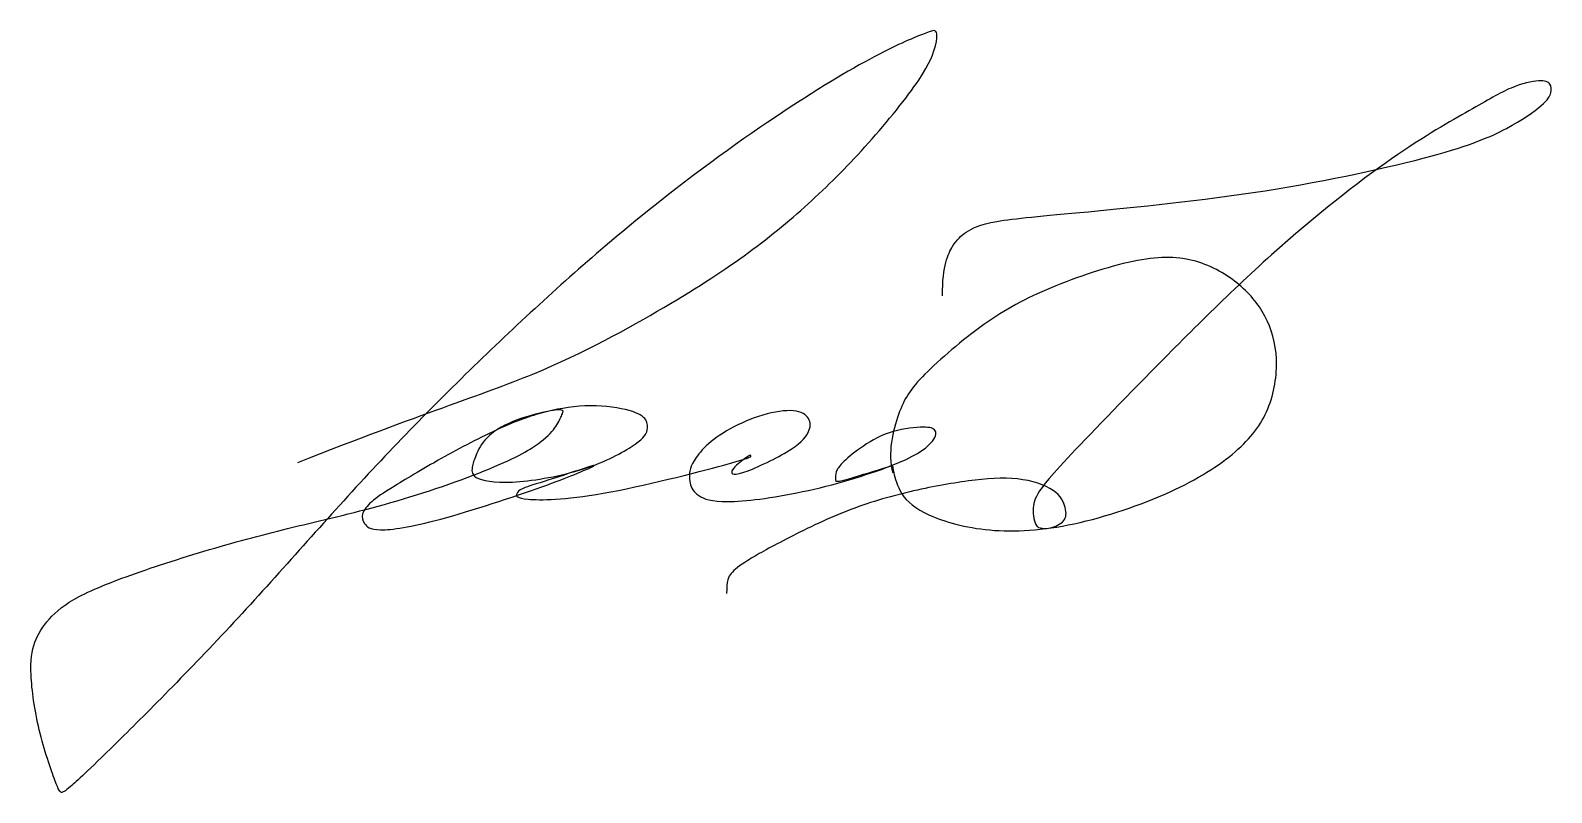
# Model space of a CAD drawing. Header units: inches. Extents: x 8.88 to 18.37, y -3.04 to 1.72.
import ezdxf

# ---------------------------------------------------------------- set-up
doc = ezdxf.new("R2010")
doc.units = ezdxf.units.IN
doc.header["$MEASUREMENT"] = 0
doc.layers.add('Sign', color=5, linetype='Continuous')

msp = doc.modelspace()

# ---------------------------------------------------------------- linework, layer by layer
at = {"layer": 'Sign'}
for points in [[(10.5522, -0.978), (11.3304, -0.6704), (12.0608, -0.4479), (12.892, 0.0128), (13.38, 0.3314), (13.7628, 0.6514), (14.1061, 0.997), (14.4739, 1.4503), (14.5381, 1.6412), (14.5381, 1.7056), (14.5237, 1.7171), (14.5055, 1.7171), (14.1989, 1.5932), (13.5728, 1.2225), (12.6871, 0.578), (11.8063, -0.2118), (10.9555, -1.0675), (10.1641, -1.9847), (9.3064, -2.8459), (9.1063, -3.0267), (9.0754, -3.0437), (9.0538, -3.019), (8.9264, -2.6472), (8.8751, -2.2726), (8.901, -2.094), (8.9901, -1.9538), (9.1498, -1.8184), (9.5365, -1.6648), (10.1178, -1.4827), (10.6014, -1.3611), (11.1935, -1.2245), (11.8858, -0.9754), (12.1081, -0.8255), (12.1711, -0.7421), (12.2073, -0.6649), (12.2073, -0.6492), (12.1412, -0.6492), (11.8749, -0.7169), (11.7141, -0.8224), (11.6574, -0.9405), (11.6353, -1.0066), (11.6353, -1.087), (11.8969, -1.1184), (12.3871, -1.0244), (12.7022, -0.8455), (12.7349, -0.7775), (12.7349, -0.7118), (12.6499, -0.6515), (12.3782, -0.6111), (12.0977, -0.6545), (11.8478, -0.7414), (11.4593, -0.9414), (11.1214, -1.1447), (11.0024, -1.2231), (10.9424, -1.3019), (10.9612, -1.3594), (11.0188, -1.416), (11.3697, -1.3668), (12.1618, -1.1058), (12.4185, -0.9927), (12.4046, -0.9927), (12.0893, -1.0976), (11.9342, -1.1423), (11.9134, -1.1727), (11.9134, -1.2142), (12.3617, -1.2142), (13.3771, -0.9538), (13.3771, -0.9371), (13.3771, -0.9301), (13.3526, -0.9431), (13.24, -1.0295), (13.2671, -1.0797), (13.6471, -0.9019), (13.7506, -0.7884), (13.7506, -0.699), (13.6642, -0.6407), (13.4511, -0.6729), (13.237, -0.7663), (13.0851, -0.8759), (13.0158, -0.9774), (12.9917, -1.0246), (12.9917, -1.1211), (13.0459, -1.1984), (13.2108, -1.2413), (13.7613, -1.1641), (14.3762, -0.9687), (14.5354, -0.8351), (14.5354, -0.7655), (14.4558, -0.7524), (14.232, -0.7786), (14.0475, -0.8915), (13.9356, -0.9892), (13.9044, -1.0358), (13.9044, -1.0891), (13.9044, -1.1085), (14.2548, -0.9971), (14.2617, -0.9971), (14.2617, -1.0205), (14.3006, -1.1789), (14.4494, -1.3093), (14.8462, -1.4241), (15.3708, -1.3928), (16.0312, -1.1684), (16.4309, -0.9123), (16.6241, -0.6566), (16.6763, -0.3227), (16.598, -0.054), (16.4257, 0.1495), (16.1412, 0.3086), (15.7992, 0.3086), (15.2145, 0.1129), (14.8387, -0.0905), (14.4105, -0.4589), (14.2956, -0.6389), (14.2277, -0.9206), (14.2618, -1.0437)], [(14.5716, 0.0617), (14.5716, 0.253), (14.641, 0.3931), (14.7071, 0.4565), (14.8499, 0.5305), (15.3603, 0.5728), (16.5986, 0.6952), (17.749, 0.9489), (18.1117, 1.1054), (18.3383, 1.2634), (18.3704, 1.3287), (18.3704, 1.3877), (18.3103, 1.4125), (18.1248, 1.3742), (17.8947, 1.2354), (17.4279, 0.9775), (16.629, 0.3513), (15.7982, -0.4846), (15.2256, -1.0773), (15.1359, -1.2101), (15.1359, -1.3181), (15.1552, -1.3722), (15.1718, -1.3847), (15.1718, -1.3847), (15.1718, -1.3847), (15.2362, -1.3978), (15.3452, -1.3469), (15.3452, -1.2664), (15.295, -1.1463), (15.0483, -1.0637), (14.7451, -1.0867), (14.3716, -1.1537), (13.9764, -1.2676), (13.5685, -1.4685), (13.3343, -1.5988), (13.2439, -1.6725), (13.2255, -1.7143), (13.2255, -1.7962)]]:
    msp.add_open_spline(points, degree=3, dxfattribs=at)

doc.saveas('drawing.dxf')
